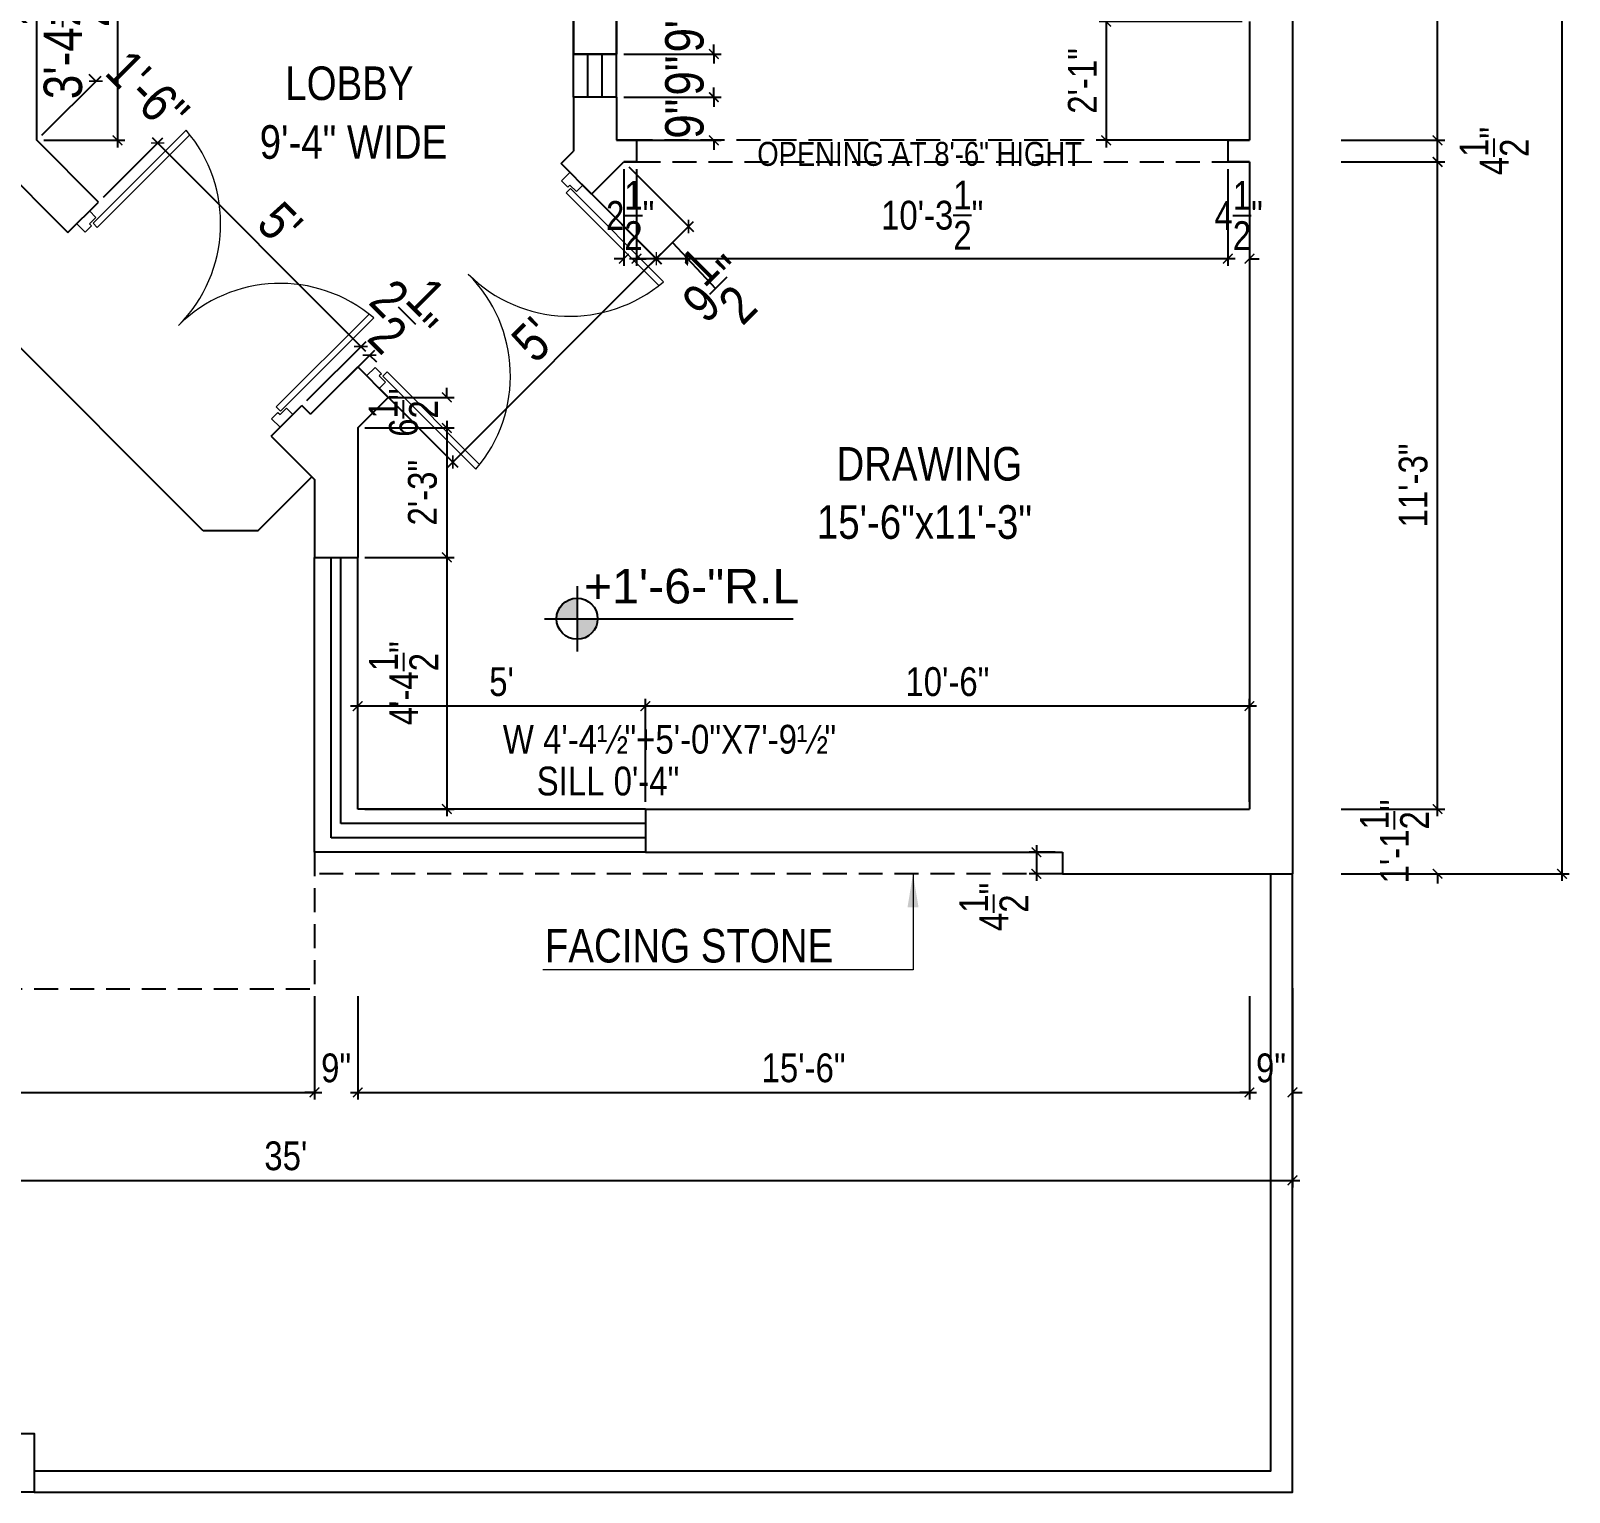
# Model space of a CAD drawing. Header units: inches. Extents: x -28532 to -7629, y -71430 to -21561.
# Drawn here: x -8544.2 to -8223.3, y -45558.7 to -45253.9 of the extents above; entities that cross this region are included whole.
import ezdxf

# ---------------------------------------------------------------- set-up
doc = ezdxf.new("R2010")
doc.units = ezdxf.units.IN
doc.header["$LTSCALE"] = 10
doc.header["$MEASUREMENT"] = 0
doc.header["$PDMODE"] = 34
doc.linetypes.add('DASHED', pattern=[0.75, 0.5, -0.25])
doc.layers.get('0').update_dxf_attribs({"linetype": 'CONTINUOUS'})
doc.layers.get('DEFPOINTS').update_dxf_attribs({"linetype": 'CONTINUOUS'})
for name, color, linetype, lineweight in [('03中线', 3, 'CONTINUOUS', 15), ('DOOR', 3, 'CONTINUOUS', 13), ('TEXT1', 2, 'CONTINUOUS', 13), ('wall2', 7, 'CONTINUOUS', 30)]:
    doc.layers.add(name, color=color, linetype=linetype, lineweight=lineweight)
for name, color, linetype in [('DIM', 1, 'CONTINUOUS'), ('GF-TEXT', 3, 'DASHED'), ('TEXT', 6, 'CONTINUOUS'), ('TEXT 1', 7, 'CONTINUOUS'), ('WALL', 255, 'CONTINUOUS'), ('WIN', 1, 'CONTINUOUS')]:
    doc.layers.add(name, color=color, linetype=linetype)
doc.styles.add('3', font='swissci.ttf', dxfattribs={"height": 6.5})
doc.styles.add('ar', font='arial.ttf')
doc.styles.add('dim1', font='swissci.ttf')
doc.dimstyles.new('dim2', dxfattribs={"dimscale": 0, "dimtxt": 8, "dimasz": 2, "dimexe": 1.5, "dimexo": 1.5, "dimgap": 2, "dimtad": 1, "dimdec": 1, "dimzin": 0, "dimdsep": 46, "dimlunit": 4, "dimtxsty": 'dim1', "dimblk": 'ARCHTICK', "dimcen": 0.09, "dimdle": 1.5, "dimclrd": 5, "dimclre": 5, "dimclrt": 1, "dimadec": 0, "dimazin": 0, "dimtfac": 1, "dimtdec": 1, "dimtix": 1, "dimtofl": 0, "dimtmove": 2, "dimatfit": 3, "dimfxl": 1, "dimtolj": 1, "dimtzin": 0, "dimlwd": -1, "dimlwe": -1, "dimarcsym": 0})

# ---------------------------------------------------------------- blocks, each defined once
blk = doc.blocks.new('DD4')
for p, q in [((-46.14, 0.46), (-46.14, 22.43)), ((-45.14, 0.46), (-45.14, 22.33)), ((-2.86, 0.46), (-2.86, 22.33)), ((-1.86, 0.46), (-1.86, 22.43)), ((-48, -1.5), (-48, 1.5)), ((-46.5, 1.5), (-48, 1.5)), ((-46.5, 0), (-46.5, 1.5)), ((-46, 0), (-46.5, 0)), ((-45.14, 0.46), (-46.14, 0.46)), ((-46, -1.5), (-46, 0)), ((-2.86, 0.46), (-1.86, 0.46)), ((-2, -1.5), (-2, 0)), ((-2, 0), (-1.5, 0)), ((-1.5, 1.5), (0, 1.5)), ((-1.5, 0), (-1.5, 1.5)), ((0, -1.5), (0, 1.5)), ((-46, -1.5), (-48, -1.5)), ((-2, -1.5), (0, -1.5))]:
    blk.add_line(p, q)
for centre, start, end in [((-48, -1.5), 0, 85.5553), ((0, -1.5), 94.4447, 180)]:
    blk.add_arc(centre, 24, start, end)
blk = doc.blocks.new('_ArchTick')
at = {"layer": 'DIM', "color": 0, "const_width": 0.15}
blk.add_lwpolyline([(-0.5, -0.5), (0.5, 0.5)], dxfattribs=at)
blk = doc.blocks.new('*D134')
at = {"layer": 'DEFPOINTS', "color": 0, "transparency": 16777216}
for p in [(-8272.38, -45416.25), (-8250.79, -45416.25), (-8272.38, -45429.75)]:
    blk.add_point(p, dxfattribs=at)
at = {"layer": 'DIM', "color": 5, "transparency": 16777216}
for p, q in [((-8270.88, -45416.25), (-8249.29, -45416.25)), ((-8250.79, -45416.25), (-8250.79, -45414.25)), ((-8270.88, -45429.75), (-8249.29, -45429.75)), ((-8250.79, -45429.75), (-8250.79, -45431.75))]:
    blk.add_line(p, q, dxfattribs=at)
at = {"layer": 'DIM', "color": 5, "transparency": 16777216, "xscale": 2, "yscale": 2, "zscale": 2}
for p, rotation in [((-8250.79, -45416.25), 270), ((-8250.79, -45429.75), 90)]:
    blk.add_blockref('_ArchTick', p, dxfattribs=dict(at, rotation=rotation))
at = {"layer": 'DIM', "color": 1, "transparency": 16777216, "insert": (-8259.79, -45423), "char_height": 6, "attachment_point": 5, "rotation": 90, "style": 'dim1'}
blk.add_mtext('\\A1;1\'-1{\\H1.000000x;\\S1/2;}"', dxfattribs=at)
blk = doc.blocks.new('*D135')
at = {"layer": 'DEFPOINTS', "color": 0, "transparency": 16777216}
for p in [(-8272.38, -45281.25), (-8250.79, -45281.25), (-8272.38, -45416.25)]:
    blk.add_point(p, dxfattribs=at)
at = {"layer": 'DIM', "color": 5, "transparency": 16777216}
for p, q in [((-8270.88, -45281.25), (-8249.29, -45281.25)), ((-8250.79, -45417.75), (-8250.79, -45279.75)), ((-8270.88, -45416.25), (-8249.29, -45416.25))]:
    blk.add_line(p, q, dxfattribs=at)
at = {"layer": 'DIM', "color": 5, "transparency": 16777216, "xscale": 2, "yscale": 2, "zscale": 2}
for p, rotation in [((-8250.79, -45281.25), 90), ((-8250.79, -45416.25), 270)]:
    blk.add_blockref('_ArchTick', p, dxfattribs=dict(at, rotation=rotation))
at = {"layer": 'DIM', "color": 1, "transparency": 16777216, "insert": (-8255.86, -45348.75), "char_height": 6, "attachment_point": 5, "rotation": 90, "style": 'dim1'}
blk.add_mtext('\\A1;11\'-3"', dxfattribs=at)
blk = doc.blocks.new('*D136')
at = {"layer": 'DEFPOINTS', "color": 0, "transparency": 16777216}
for p in [(-8272.38, -45276.75), (-8250.79, -45276.75), (-8272.38, -45281.25)]:
    blk.add_point(p, dxfattribs=at)
at = {"layer": 'DIM', "color": 5, "transparency": 16777216}
for p, q in [((-8250.79, -45282.75), (-8250.79, -45275.25)), ((-8270.88, -45276.75), (-8249.29, -45276.75)), ((-8270.88, -45281.25), (-8249.29, -45281.25))]:
    blk.add_line(p, q, dxfattribs=at)
at = {"layer": 'DIM', "color": 5, "transparency": 16777216, "xscale": 2, "yscale": 2, "zscale": 2}
for p, rotation in [((-8250.79, -45276.75), 90), ((-8250.79, -45281.25), 270)]:
    blk.add_blockref('_ArchTick', p, dxfattribs=dict(at, rotation=rotation))
at = {"layer": 'DIM', "color": 1, "transparency": 16777216, "insert": (-8238.98, -45279), "char_height": 6, "attachment_point": 5, "rotation": 90, "style": 'dim1'}
blk.add_mtext('\\A1;4{\\H1.000000x;\\S1/2;}"', dxfattribs=at)
blk = doc.blocks.new('*D137')
at = {"layer": 'DEFPOINTS', "color": 0, "transparency": 16777216}
for p in [(-8272.38, -45143.25), (-8250.79, -45143.25), (-8272.38, -45276.75)]:
    blk.add_point(p, dxfattribs=at)
at = {"layer": 'DIM', "color": 5, "transparency": 16777216}
for p, q in [((-8270.88, -45143.25), (-8249.29, -45143.25)), ((-8250.79, -45278.25), (-8250.79, -45141.75)), ((-8270.88, -45276.75), (-8249.29, -45276.75))]:
    blk.add_line(p, q, dxfattribs=at)
at = {"layer": 'DIM', "color": 5, "transparency": 16777216, "xscale": 2, "yscale": 2, "zscale": 2}
for p, rotation in [((-8250.79, -45143.25), 90), ((-8250.79, -45276.75), 270)]:
    blk.add_blockref('_ArchTick', p, dxfattribs=dict(at, rotation=rotation))
at = {"layer": 'DIM', "color": 1, "transparency": 16777216, "insert": (-8259.79, -45210), "char_height": 6, "attachment_point": 5, "rotation": 90, "style": 'dim1'}
blk.add_mtext('\\A1;11\'-1{\\H1.000000x;\\S1/2;}"', dxfattribs=at)
blk = doc.blocks.new('*D144')
at = {"layer": 'DEFPOINTS', "color": 0, "transparency": 16777216}
for p in [(-8272.38, -44843.25), (-8224.82, -44843.25), (-8272.38, -45429.75)]:
    blk.add_point(p, dxfattribs=at)
at = {"layer": 'DIM', "color": 5, "transparency": 16777216}
for p, q in [((-8224.82, -45431.25), (-8224.82, -44841.75)), ((-8270.88, -44843.25), (-8223.32, -44843.25)), ((-8270.88, -45429.75), (-8223.32, -45429.75))]:
    blk.add_line(p, q, dxfattribs=at)
at = {"layer": 'DIM', "color": 5, "transparency": 16777216, "xscale": 2, "yscale": 2, "zscale": 2}
for p, rotation in [((-8224.82, -44843.25), 90), ((-8224.82, -45429.75), 270)]:
    blk.add_blockref('_ArchTick', p, dxfattribs=dict(at, rotation=rotation))
at = {"layer": 'DIM', "color": 1, "transparency": 16777216, "insert": (-8233.9, -45136.5), "char_height": 6, "attachment_point": 5, "rotation": 90, "style": 'dim1'}
blk.add_mtext('\\A1;48\'-10{\\H1.000000x;\\S1/2;}"', dxfattribs=at)
blk = doc.blocks.new('*D146')
at = {"layer": 'DEFPOINTS', "color": 0, "transparency": 16777216}
for p in [(-8692.03, -45453.75), (-8485.03, -45453.75), (-8485.03, -45475.34)]:
    blk.add_point(p, dxfattribs=at)
at = {"layer": 'DIM', "color": 5, "transparency": 16777216}
for p, q in [((-8692.03, -45455.25), (-8692.03, -45476.84)), ((-8485.03, -45455.25), (-8485.03, -45476.84)), ((-8693.53, -45475.34), (-8483.53, -45475.34))]:
    blk.add_line(p, q, dxfattribs=at)
at = {"layer": 'DIM', "color": 5, "transparency": 16777216, "xscale": 2, "yscale": 2, "zscale": 2, "rotation": 180}
blk.add_blockref('_ArchTick', (-8692.03, -45475.34), dxfattribs=at)
at = {"layer": 'DIM', "color": 5, "transparency": 16777216, "xscale": 2, "yscale": 2, "zscale": 2}
blk.add_blockref('_ArchTick', (-8485.03, -45475.34), dxfattribs=at)
at = {"layer": 'DIM', "color": 1, "transparency": 16777216, "insert": (-8588.53, -45470.27), "char_height": 6, "attachment_point": 5, "style": 'dim1'}
blk.add_mtext('\\A1;17\'-3"', dxfattribs=at)
blk = doc.blocks.new('*D147')
at = {"layer": 'DEFPOINTS', "color": 0, "transparency": 16777216}
for p in [(-8485.03, -45453.75), (-8476.03, -45453.75), (-8476.03, -45475.34)]:
    blk.add_point(p, dxfattribs=at)
at = {"layer": 'DIM', "color": 5, "transparency": 16777216}
for p, q in [((-8485.03, -45455.25), (-8485.03, -45476.84)), ((-8476.03, -45455.25), (-8476.03, -45476.84)), ((-8485.03, -45475.34), (-8487.03, -45475.34)), ((-8476.03, -45475.34), (-8474.03, -45475.34))]:
    blk.add_line(p, q, dxfattribs=at)
at = {"layer": 'DIM', "color": 5, "transparency": 16777216, "xscale": 2, "yscale": 2, "zscale": 2}
blk.add_blockref('_ArchTick', (-8485.03, -45475.34), dxfattribs=at)
at = {"layer": 'DIM', "color": 5, "transparency": 16777216, "xscale": 2, "yscale": 2, "zscale": 2, "rotation": 180}
blk.add_blockref('_ArchTick', (-8476.03, -45475.34), dxfattribs=at)
at = {"layer": 'DIM', "color": 1, "transparency": 16777216, "insert": (-8480.53, -45470.27), "char_height": 6, "attachment_point": 5, "style": 'dim1'}
blk.add_mtext('\\A1;9"', dxfattribs=at)
blk = doc.blocks.new('*D148')
at = {"layer": 'DEFPOINTS', "color": 0, "transparency": 16777216}
for p in [(-8476.03, -45453.75), (-8290.03, -45453.75), (-8290.03, -45475.34)]:
    blk.add_point(p, dxfattribs=at)
at = {"layer": 'DIM', "color": 5, "transparency": 16777216}
for p, q in [((-8476.03, -45455.25), (-8476.03, -45476.84)), ((-8290.03, -45455.25), (-8290.03, -45476.84)), ((-8477.53, -45475.34), (-8288.53, -45475.34))]:
    blk.add_line(p, q, dxfattribs=at)
at = {"layer": 'DIM', "color": 5, "transparency": 16777216, "xscale": 2, "yscale": 2, "zscale": 2, "rotation": 180}
blk.add_blockref('_ArchTick', (-8476.03, -45475.34), dxfattribs=at)
at = {"layer": 'DIM', "color": 5, "transparency": 16777216, "xscale": 2, "yscale": 2, "zscale": 2}
blk.add_blockref('_ArchTick', (-8290.03, -45475.34), dxfattribs=at)
at = {"layer": 'DIM', "color": 1, "transparency": 16777216, "insert": (-8383.03, -45470.26), "char_height": 6, "attachment_point": 5, "style": 'dim1'}
blk.add_mtext('\\A1;15\'-6"', dxfattribs=at)
blk = doc.blocks.new('*D149')
at = {"layer": 'DEFPOINTS', "color": 0, "transparency": 16777216}
for p in [(-8290.03, -45453.75), (-8281.03, -45453.75), (-8281.03, -45475.34)]:
    blk.add_point(p, dxfattribs=at)
at = {"layer": 'DIM', "color": 5, "transparency": 16777216}
for p, q in [((-8290.03, -45455.25), (-8290.03, -45476.84)), ((-8281.03, -45455.25), (-8281.03, -45476.84)), ((-8290.03, -45475.34), (-8292.03, -45475.34)), ((-8281.03, -45475.34), (-8279.03, -45475.34))]:
    blk.add_line(p, q, dxfattribs=at)
at = {"layer": 'DIM', "color": 5, "transparency": 16777216, "xscale": 2, "yscale": 2, "zscale": 2}
blk.add_blockref('_ArchTick', (-8290.03, -45475.34), dxfattribs=at)
at = {"layer": 'DIM', "color": 5, "transparency": 16777216, "xscale": 2, "yscale": 2, "zscale": 2, "rotation": 180}
blk.add_blockref('_ArchTick', (-8281.03, -45475.34), dxfattribs=at)
at = {"layer": 'DIM', "color": 1, "transparency": 16777216, "insert": (-8285.53, -45470.27), "char_height": 6, "attachment_point": 5, "style": 'dim1'}
blk.add_mtext('\\A1;9"', dxfattribs=at)
blk = doc.blocks.new('*D150')
at = {"layer": 'DEFPOINTS', "color": 0, "transparency": 16777216}
for p in [(-8701.03, -45452.09), (-8281.03, -45452.09), (-8281.03, -45493.69)]:
    blk.add_point(p, dxfattribs=at)
at = {"layer": 'DIM', "color": 5, "transparency": 16777216}
for p, q in [((-8701.03, -45453.59), (-8701.03, -45495.19)), ((-8281.03, -45453.59), (-8281.03, -45495.19)), ((-8702.53, -45493.69), (-8279.53, -45493.69))]:
    blk.add_line(p, q, dxfattribs=at)
at = {"layer": 'DIM', "color": 5, "transparency": 16777216, "xscale": 2, "yscale": 2, "zscale": 2, "rotation": 180}
blk.add_blockref('_ArchTick', (-8701.03, -45493.69), dxfattribs=at)
at = {"layer": 'DIM', "color": 5, "transparency": 16777216, "xscale": 2, "yscale": 2, "zscale": 2}
blk.add_blockref('_ArchTick', (-8281.03, -45493.69), dxfattribs=at)
at = {"layer": 'DIM', "color": 1, "transparency": 16777216, "insert": (-8491.03, -45488.61), "char_height": 6, "attachment_point": 5, "style": 'dim1'}
blk.add_mtext("\\A1;35'", dxfattribs=at)
blk = doc.blocks.new('*D199')
at = {"layer": 'DEFPOINTS', "color": 0, "transparency": 16777216}
for p in [(-8329.03, -45425.25), (-8334.47, -45429.75), (-8329.03, -45429.75)]:
    blk.add_point(p, dxfattribs=at)
at = {"layer": 'DIM', "color": 5, "transparency": 16777216}
for p, q in [((-8330.53, -45425.25), (-8335.97, -45425.25)), ((-8334.47, -45423.75), (-8334.47, -45431.25)), ((-8330.53, -45429.75), (-8335.97, -45429.75))]:
    blk.add_line(p, q, dxfattribs=at)
at = {"layer": 'DIM', "color": 5, "transparency": 16777216, "xscale": 2, "yscale": 2, "zscale": 2}
for p, rotation in [((-8334.47, -45425.25), 90), ((-8334.47, -45429.75), 270)]:
    blk.add_blockref('_ArchTick', p, dxfattribs=dict(at, rotation=rotation))
at = {"layer": 'DIM', "color": 1, "transparency": 16777216, "insert": (-8343.35, -45436.66), "char_height": 6, "attachment_point": 5, "rotation": 90, "style": 'dim1'}
blk.add_mtext('\\A1;4{\\H1.000000x;\\S1/2;}"', dxfattribs=at)
blk = doc.blocks.new('*D474')
at = {"layer": 'DEFPOINTS', "color": 0, "transparency": 16777216}
for p in [(-8422.03, -45249.75), (-8422.03, -45258.75), (-8401.75, -45258.75)]:
    blk.add_point(p, dxfattribs=at)
at = {"layer": 'DIM', "color": 5, "transparency": 16777216}
for p, q in [((-8420.53, -45249.75), (-8400.25, -45249.75)), ((-8401.75, -45249.75), (-8401.75, -45247.75)), ((-8420.53, -45258.75), (-8400.25, -45258.75)), ((-8401.75, -45258.75), (-8401.75, -45260.75))]:
    blk.add_line(p, q, dxfattribs=at)
at = {"layer": 'DIM', "color": 5, "transparency": 16777216, "xscale": 2, "yscale": 2, "zscale": 2}
for p, rotation in [((-8401.75, -45249.75), 270), ((-8401.75, -45258.75), 90)]:
    blk.add_blockref('_ArchTick', p, dxfattribs=dict(at, rotation=rotation))
at = {"layer": 'DIM', "color": 1, "transparency": 16777216, "insert": (-8407.84, -45254.25), "char_height": 8, "attachment_point": 5, "rotation": 90, "style": 'dim1'}
blk.add_mtext('\\A1;9"', dxfattribs=at)
blk = doc.blocks.new('*D475')
at = {"layer": 'DEFPOINTS', "color": 0, "transparency": 16777216}
for p in [(-8422.03, -45258.75), (-8422.03, -45267.75), (-8401.75, -45267.75)]:
    blk.add_point(p, dxfattribs=at)
at = {"layer": 'DIM', "color": 5, "transparency": 16777216}
for p, q in [((-8420.53, -45258.75), (-8400.25, -45258.75)), ((-8401.75, -45258.75), (-8401.75, -45256.75)), ((-8420.53, -45267.75), (-8400.25, -45267.75)), ((-8401.75, -45267.75), (-8401.75, -45269.75))]:
    blk.add_line(p, q, dxfattribs=at)
at = {"layer": 'DIM', "color": 5, "transparency": 16777216, "xscale": 2, "yscale": 2, "zscale": 2}
for p, rotation in [((-8401.75, -45258.75), 270), ((-8401.75, -45267.75), 90)]:
    blk.add_blockref('_ArchTick', p, dxfattribs=dict(at, rotation=rotation))
at = {"layer": 'DIM', "color": 1, "transparency": 16777216, "insert": (-8407.84, -45263.25), "char_height": 8, "attachment_point": 5, "rotation": 90, "style": 'dim1'}
blk.add_mtext('\\A1;9"', dxfattribs=at)
blk = doc.blocks.new('*D476')
at = {"layer": 'DEFPOINTS', "color": 0, "transparency": 16777216}
for p in [(-8422.03, -45267.75), (-8422.03, -45276.75), (-8401.75, -45276.75)]:
    blk.add_point(p, dxfattribs=at)
at = {"layer": 'DIM', "color": 5, "transparency": 16777216}
for p, q in [((-8401.75, -45267.75), (-8401.75, -45265.75)), ((-8420.53, -45267.75), (-8400.25, -45267.75)), ((-8420.53, -45276.75), (-8400.25, -45276.75)), ((-8401.75, -45276.75), (-8401.75, -45278.75))]:
    blk.add_line(p, q, dxfattribs=at)
at = {"layer": 'DIM', "color": 5, "transparency": 16777216, "xscale": 2, "yscale": 2, "zscale": 2}
for p, rotation in [((-8401.75, -45267.75), 270), ((-8401.75, -45276.75), 90)]:
    blk.add_blockref('_ArchTick', p, dxfattribs=dict(at, rotation=rotation))
at = {"layer": 'DIM', "color": 1, "transparency": 16777216, "insert": (-8407.84, -45272.25), "char_height": 8, "attachment_point": 5, "rotation": 90, "style": 'dim1'}
blk.add_mtext('\\A1;9"', dxfattribs=at)
blk = doc.blocks.new('*D487')
at = {"layer": 'DEFPOINTS', "color": 0, "transparency": 16777216}
for p in [(-8290.03, -45252), (-8319.89, -45276.75), (-8290.03, -45276.75)]:
    blk.add_point(p, dxfattribs=at)
at = {"layer": 'DIM', "color": 5, "transparency": 16777216}
for p, q in [((-8291.53, -45252), (-8321.39, -45252)), ((-8319.89, -45250.5), (-8319.89, -45278.25)), ((-8291.53, -45276.75), (-8321.39, -45276.75))]:
    blk.add_line(p, q, dxfattribs=at)
at = {"layer": 'DIM', "color": 5, "transparency": 16777216, "xscale": 2, "yscale": 2, "zscale": 2}
for p, rotation in [((-8319.89, -45252), 90), ((-8319.89, -45276.75), 270)]:
    blk.add_blockref('_ArchTick', p, dxfattribs=dict(at, rotation=rotation))
at = {"layer": 'DIM', "color": 1, "transparency": 16777216, "insert": (-8324.89, -45264.37), "char_height": 6, "attachment_point": 5, "rotation": 90, "style": 'dim1'}
blk.add_mtext('\\A1;2\'-1"', dxfattribs=at)
blk = doc.blocks.new('*D490')
at = {"layer": 'DEFPOINTS', "color": 0, "transparency": 16777216}
for p in [(-8294.53, -45281.25), (-8290.03, -45281.25), (-8294.53, -45301.44)]:
    blk.add_point(p, dxfattribs=at)
at = {"layer": 'DIM', "color": 5, "transparency": 16777216}
for p, q in [((-8294.53, -45282.75), (-8294.53, -45302.94)), ((-8290.03, -45282.75), (-8290.03, -45302.94)), ((-8294.53, -45301.44), (-8296.53, -45301.44)), ((-8290.03, -45301.44), (-8288.03, -45301.44))]:
    blk.add_line(p, q, dxfattribs=at)
at = {"layer": 'DIM', "color": 5, "transparency": 16777216, "xscale": 2, "yscale": 2, "zscale": 2}
blk.add_blockref('_ArchTick', (-8294.53, -45301.44), dxfattribs=at)
at = {"layer": 'DIM', "color": 5, "transparency": 16777216, "xscale": 2, "yscale": 2, "zscale": 2, "rotation": 180}
blk.add_blockref('_ArchTick', (-8290.03, -45301.44), dxfattribs=at)
at = {"layer": 'DIM', "color": 1, "transparency": 16777216, "insert": (-8292.28, -45292.43), "char_height": 6, "attachment_point": 5, "style": 'dim1'}
blk.add_mtext('\\A1;4{\\H1.000000x;\\S1/2;}"', dxfattribs=at)
blk = doc.blocks.new('*D491')
at = {"layer": 'DEFPOINTS', "color": 0, "transparency": 16777216}
for p in [(-8417.87, -45281.25), (-8294.53, -45281.25), (-8417.87, -45301.44)]:
    blk.add_point(p, dxfattribs=at)
at = {"layer": 'DIM', "color": 5, "transparency": 16777216}
for p, q in [((-8417.87, -45282.75), (-8417.87, -45302.94)), ((-8294.53, -45282.75), (-8294.53, -45302.94)), ((-8293.03, -45301.44), (-8419.37, -45301.44))]:
    blk.add_line(p, q, dxfattribs=at)
at = {"layer": 'DIM', "color": 5, "transparency": 16777216, "xscale": 2, "yscale": 2, "zscale": 2, "rotation": 180}
blk.add_blockref('_ArchTick', (-8417.87, -45301.44), dxfattribs=at)
at = {"layer": 'DIM', "color": 5, "transparency": 16777216, "xscale": 2, "yscale": 2, "zscale": 2}
blk.add_blockref('_ArchTick', (-8294.53, -45301.44), dxfattribs=at)
at = {"layer": 'DIM', "color": 1, "transparency": 16777216, "insert": (-8356.2, -45292.37), "char_height": 6, "attachment_point": 5, "style": 'dim1'}
blk.add_mtext('\\A1;10\'-3{\\H1.000000x;\\S1/2;}"', dxfattribs=at)
blk = doc.blocks.new('*D492')
at = {"layer": 'DEFPOINTS', "color": 0, "transparency": 16777216}
for p in [(-8420.53, -45281.25), (-8417.87, -45281.25), (-8417.87, -45301.44)]:
    blk.add_point(p, dxfattribs=at)
at = {"layer": 'DIM', "color": 5, "transparency": 16777216}
for p, q in [((-8420.53, -45282.75), (-8420.53, -45302.94)), ((-8417.87, -45282.75), (-8417.87, -45302.94)), ((-8420.53, -45301.44), (-8422.53, -45301.44)), ((-8417.87, -45301.44), (-8415.87, -45301.44))]:
    blk.add_line(p, q, dxfattribs=at)
at = {"layer": 'DIM', "color": 5, "transparency": 16777216, "xscale": 2, "yscale": 2, "zscale": 2}
blk.add_blockref('_ArchTick', (-8420.53, -45301.44), dxfattribs=at)
at = {"layer": 'DIM', "color": 5, "transparency": 16777216, "xscale": 2, "yscale": 2, "zscale": 2, "rotation": 180}
blk.add_blockref('_ArchTick', (-8417.87, -45301.44), dxfattribs=at)
at = {"layer": 'DIM', "color": 1, "transparency": 16777216, "insert": (-8419.2, -45292.43), "char_height": 6, "attachment_point": 5, "style": 'dim1'}
blk.add_mtext('\\A1;2{\\H1.000000x;\\S1/2;}"', dxfattribs=at)
blk = doc.blocks.new('*D493')
at = {"layer": 'DEFPOINTS', "color": 0, "transparency": 16777216}
for p in [(-8416.03, -45394.78), (-8416.03, -45416.25), (-8290.03, -45416.25)]:
    blk.add_point(p, dxfattribs=at)
at = {"layer": 'DIM', "color": 5, "transparency": 16777216}
for p, q in [((-8416.03, -45414.75), (-8416.03, -45393.28)), ((-8290.03, -45414.75), (-8290.03, -45393.28)), ((-8288.53, -45394.78), (-8417.53, -45394.78))]:
    blk.add_line(p, q, dxfattribs=at)
at = {"layer": 'DIM', "color": 5, "transparency": 16777216, "xscale": 2, "yscale": 2, "zscale": 2, "rotation": 180}
blk.add_blockref('_ArchTick', (-8416.03, -45394.78), dxfattribs=at)
at = {"layer": 'DIM', "color": 5, "transparency": 16777216, "xscale": 2, "yscale": 2, "zscale": 2}
blk.add_blockref('_ArchTick', (-8290.03, -45394.78), dxfattribs=at)
at = {"layer": 'DIM', "color": 1, "transparency": 16777216, "insert": (-8353.03, -45389.7), "char_height": 6, "attachment_point": 5, "style": 'dim1'}
blk.add_mtext('\\A1;10\'-6"', dxfattribs=at)
blk = doc.blocks.new('*D494')
at = {"layer": 'DEFPOINTS', "color": 0, "transparency": 16777216}
for p in [(-8476.03, -45394.78), (-8476.03, -45416.25), (-8416.03, -45416.25)]:
    blk.add_point(p, dxfattribs=at)
at = {"layer": 'DIM', "color": 5, "transparency": 16777216}
for p, q in [((-8476.03, -45414.75), (-8476.03, -45393.28)), ((-8416.03, -45414.75), (-8416.03, -45393.28)), ((-8414.53, -45394.78), (-8477.53, -45394.78))]:
    blk.add_line(p, q, dxfattribs=at)
at = {"layer": 'DIM', "color": 5, "transparency": 16777216, "xscale": 2, "yscale": 2, "zscale": 2, "rotation": 180}
blk.add_blockref('_ArchTick', (-8476.03, -45394.78), dxfattribs=at)
at = {"layer": 'DIM', "color": 5, "transparency": 16777216, "xscale": 2, "yscale": 2, "zscale": 2}
blk.add_blockref('_ArchTick', (-8416.03, -45394.78), dxfattribs=at)
at = {"layer": 'DIM', "color": 1, "transparency": 16777216, "insert": (-8446.03, -45389.7), "char_height": 6, "attachment_point": 5, "style": 'dim1'}
blk.add_mtext("\\A1;5'", dxfattribs=at)
blk = doc.blocks.new('*D495')
at = {"layer": 'DEFPOINTS', "color": 0, "transparency": 16777216}
for p in [(-8476.03, -45363.75), (-8476.03, -45416.25), (-8457.44, -45416.25)]:
    blk.add_point(p, dxfattribs=at)
at = {"layer": 'DIM', "color": 5, "transparency": 16777216}
for p, q in [((-8474.53, -45363.75), (-8455.94, -45363.75)), ((-8457.44, -45362.25), (-8457.44, -45417.75)), ((-8474.53, -45416.25), (-8455.94, -45416.25))]:
    blk.add_line(p, q, dxfattribs=at)
at = {"layer": 'DIM', "color": 5, "transparency": 16777216, "xscale": 2, "yscale": 2, "zscale": 2}
for p, rotation in [((-8457.44, -45363.75), 90), ((-8457.44, -45416.25), 270)]:
    blk.add_blockref('_ArchTick', p, dxfattribs=dict(at, rotation=rotation))
at = {"layer": 'DIM', "color": 1, "transparency": 16777216, "insert": (-8466.44, -45390), "char_height": 6, "attachment_point": 5, "rotation": 90, "style": 'dim1'}
blk.add_mtext('\\A1;4\'-4{\\H1.000000x;\\S1/2;}"', dxfattribs=at)
blk = doc.blocks.new('*D496')
at = {"layer": 'DEFPOINTS', "color": 0, "transparency": 16777216}
for p in [(-8476.03, -45336.75), (-8476.03, -45363.75), (-8457.44, -45363.75)]:
    blk.add_point(p, dxfattribs=at)
at = {"layer": 'DIM', "color": 5, "transparency": 16777216}
for p, q in [((-8457.44, -45335.25), (-8457.44, -45365.25)), ((-8474.53, -45336.75), (-8455.94, -45336.75)), ((-8474.53, -45363.75), (-8455.94, -45363.75))]:
    blk.add_line(p, q, dxfattribs=at)
at = {"layer": 'DIM', "color": 5, "transparency": 16777216, "xscale": 2, "yscale": 2, "zscale": 2}
for p, rotation in [((-8457.44, -45336.75), 90), ((-8457.44, -45363.75), 270)]:
    blk.add_blockref('_ArchTick', p, dxfattribs=dict(at, rotation=rotation))
at = {"layer": 'DIM', "color": 1, "transparency": 16777216, "insert": (-8462.5, -45350.25), "char_height": 6, "attachment_point": 5, "rotation": 90, "style": 'dim1'}
blk.add_mtext('\\A1;2\'-3"', dxfattribs=at)
blk = doc.blocks.new('*D497')
at = {"layer": 'DEFPOINTS', "color": 0, "transparency": 16777216}
for p in [(-8469.66, -45330.38), (-8457.44, -45330.38), (-8476.03, -45336.75)]:
    blk.add_point(p, dxfattribs=at)
at = {"layer": 'DIM', "color": 5, "transparency": 16777216}
for p, q in [((-8457.44, -45330.38), (-8457.44, -45328.38)), ((-8468.16, -45330.38), (-8455.94, -45330.38)), ((-8474.53, -45336.75), (-8455.94, -45336.75)), ((-8457.44, -45336.75), (-8457.44, -45338.75))]:
    blk.add_line(p, q, dxfattribs=at)
at = {"layer": 'DIM', "color": 5, "transparency": 16777216, "xscale": 2, "yscale": 2, "zscale": 2}
for p, rotation in [((-8457.44, -45330.38), 270), ((-8457.44, -45336.75), 90)]:
    blk.add_blockref('_ArchTick', p, dxfattribs=dict(at, rotation=rotation))
at = {"layer": 'DIM', "color": 1, "transparency": 16777216, "insert": (-8466.51, -45333.56), "char_height": 6, "attachment_point": 5, "rotation": 90, "style": 'dim1'}
blk.add_mtext('\\A1;6{\\H1.000000x;\\S1/2;}"', dxfattribs=at)
blk = doc.blocks.new('*D498')
at = {"layer": 'DEFPOINTS', "color": 0, "transparency": 16777216}
for p in [(-8430.42, -45284.77), (-8413.76, -45301.43), (-8472.85, -45327.2)]:
    blk.add_point(p, dxfattribs=at)
at = {"layer": 'DIM', "color": 5, "transparency": 16777216}
for p, q in [((-8429.36, -45285.83), (-8412.7, -45302.5)), ((-8457.24, -45344.92), (-8412.7, -45300.37)), ((-8471.78, -45328.26), (-8455.12, -45344.92))]:
    blk.add_line(p, q, dxfattribs=at)
at = {"layer": 'DIM', "color": 5, "transparency": 16777216, "xscale": 2, "yscale": 2, "zscale": 2}
for p, rotation in [((-8413.76, -45301.43), 45.0000000001523), ((-8456.18, -45343.86), 225.0000000001523)]:
    blk.add_blockref('_ArchTick', p, dxfattribs=dict(at, rotation=rotation))
at = {"layer": 'DIM', "color": 1, "transparency": 16777216, "insert": (-8439.29, -45318.33), "char_height": 8, "attachment_point": 5, "rotation": 45, "style": 'dim1'}
blk.add_mtext("\\A1;5'", dxfattribs=at)
blk = doc.blocks.new('*D499')
at = {"layer": 'DEFPOINTS', "color": 0, "transparency": 16777216}
for p in [(-8420.53, -45281.25), (-8427.24, -45287.96), (-8407.04, -45294.73)]:
    blk.add_point(p, dxfattribs=at)
at = {"layer": 'DIM', "color": 5, "transparency": 16777216}
for p, q in [((-8419.47, -45282.31), (-8405.98, -45295.79)), ((-8426.18, -45289.02), (-8412.69, -45302.5)), ((-8414.81, -45302.5), (-8405.98, -45293.67))]:
    blk.add_line(p, q, dxfattribs=at)
at = {"layer": 'DIM', "color": 5, "transparency": 16777216, "xscale": 2, "yscale": 2, "zscale": 2}
for p, rotation in [((-8407.04, -45294.73), 44.9999999999068), ((-8413.75, -45301.44), 224.9999999999068)]:
    blk.add_blockref('_ArchTick', p, dxfattribs=dict(at, rotation=rotation))
at = {"layer": 'DIM', "color": 1, "transparency": 16777216, "insert": (-8401.41, -45307.69), "char_height": 8, "attachment_point": 5, "rotation": 45, "style": 'dim1'}
blk.add_mtext('\\A1;9{\\H1.000000x;\\S1/2;}"', dxfattribs=at)
blk = doc.blocks.new('*D500')
at = {"layer": 'DEFPOINTS', "color": 0, "transparency": 16777216}
for p in [(-8473.55, -45321.56), (-8487.71, -45332.09), (-8485.9, -45333.89)]:
    blk.add_point(p, dxfattribs=at)
at = {"layer": 'DIM', "color": 5, "transparency": 16777216}
for p, q in [((-8486.64, -45331.03), (-8474.29, -45318.7)), ((-8475.36, -45319.76), (-8476.77, -45318.34)), ((-8484.84, -45332.83), (-8472.49, -45320.5)), ((-8473.55, -45321.56), (-8472.14, -45322.97))]:
    blk.add_line(p, q, dxfattribs=at)
at = {"layer": 'DIM', "color": 5, "transparency": 16777216, "xscale": 2, "yscale": 2, "zscale": 2}
for p, rotation in [((-8475.36, -45319.76), 314.9643925589609), ((-8473.55, -45321.56), 134.9643925589609)]:
    blk.add_blockref('_ArchTick', p, dxfattribs=dict(at, rotation=rotation))
at = {"layer": 'DIM', "color": 1, "transparency": 16777216, "insert": (-8466.43, -45312.65), "char_height": 8, "attachment_point": 5, "rotation": 314.9644, "style": 'dim1'}
blk.add_mtext('\\A1;2{\\H1.000000x;\\S1/2;}"', dxfattribs=at)
blk = doc.blocks.new('*D501')
at = {"layer": 'DEFPOINTS', "color": 0, "transparency": 16777216}
for p in [(-8517.76, -45277.3), (-8530.11, -45289.64), (-8487.71, -45332.09)]:
    blk.add_point(p, dxfattribs=at)
at = {"layer": 'DIM', "color": 5, "transparency": 16777216}
for p, q in [((-8529.04, -45288.58), (-8516.69, -45276.24)), ((-8474.3, -45320.82), (-8518.82, -45276.24)), ((-8486.64, -45331.03), (-8474.29, -45318.7))]:
    blk.add_line(p, q, dxfattribs=at)
at = {"layer": 'DIM', "color": 5, "transparency": 16777216, "xscale": 2, "yscale": 2, "zscale": 2}
for p, rotation in [((-8517.76, -45277.3), 134.964392558712), ((-8475.36, -45319.76), 314.964392558712)]:
    blk.add_blockref('_ArchTick', p, dxfattribs=dict(at, rotation=rotation))
at = {"layer": 'DIM', "color": 1, "transparency": 16777216, "insert": (-8492.24, -45294.21), "char_height": 8, "attachment_point": 5, "rotation": 314.9644, "style": 'dim1'}
blk.add_mtext("\\A1;5'", dxfattribs=at)
blk = doc.blocks.new('*D502')
at = {"layer": 'DEFPOINTS', "color": 0, "transparency": 16777216}
for p in [(-8542.98, -45276.75), (-8517.76, -45277.3), (-8530.11, -45289.64)]:
    blk.add_point(p, dxfattribs=at)
at = {"layer": 'DIM', "color": 5, "transparency": 16777216}
for p, q in [((-8541.92, -45275.69), (-8529.57, -45263.35)), ((-8530.63, -45264.41), (-8532.05, -45263)), ((-8529.04, -45288.58), (-8516.69, -45276.24)), ((-8517.76, -45277.3), (-8516.34, -45278.72))]:
    blk.add_line(p, q, dxfattribs=at)
at = {"layer": 'DIM', "color": 5, "transparency": 16777216, "xscale": 2, "yscale": 2, "zscale": 2}
for p, rotation in [((-8530.63, -45264.41), 314.9643925586832), ((-8517.76, -45277.3), 134.9643925586832)]:
    blk.add_blockref('_ArchTick', p, dxfattribs=dict(at, rotation=rotation))
at = {"layer": 'DIM', "color": 1, "transparency": 16777216, "insert": (-8519.88, -45266.55), "char_height": 8, "attachment_point": 5, "rotation": 314.9644, "style": 'dim1'}
blk.add_mtext('\\A1;1\'-6"', dxfattribs=at)
blk = doc.blocks.new('*D503')
at = {"layer": 'DEFPOINTS', "color": 0, "transparency": 16777216}
for p in [(-8542.98, -45236.25), (-8542.98, -45276.75), (-8526.11, -45276.75)]:
    blk.add_point(p, dxfattribs=at)
at = {"layer": 'DIM', "color": 5, "transparency": 16777216}
for p, q in [((-8541.48, -45236.25), (-8524.61, -45236.25)), ((-8526.11, -45234.75), (-8526.11, -45278.25)), ((-8541.48, -45276.75), (-8524.61, -45276.75))]:
    blk.add_line(p, q, dxfattribs=at)
at = {"layer": 'DIM', "color": 5, "transparency": 16777216, "xscale": 2, "yscale": 2, "zscale": 2}
for p, rotation in [((-8526.11, -45236.25), 90), ((-8526.11, -45276.75), 270)]:
    blk.add_blockref('_ArchTick', p, dxfattribs=dict(at, rotation=rotation))
at = {"layer": 'DIM', "color": 1, "transparency": 16777216, "insert": (-8537.53, -45256.5), "char_height": 8, "attachment_point": 5, "rotation": 90, "style": 'dim1'}
blk.add_mtext('\\A1;3\'-4{\\H1.000000x;\\S1/2;}"', dxfattribs=at)

msp = doc.modelspace()

# ---------------------------------------------------------------- hatches: boundary and pattern name
at = {"layer": 'TEXT 1'}
h = msp.add_hatch(color=256, dxfattribs=at)
h.paths.add_polyline_path([(-8430.27, -45380.83), (-8430.27, -45376.55), (-8425.99, -45376.55, -0.414214)])
h.paths.add_polyline_path([(-8430.27, -45376.55), (-8434.56, -45376.55, -0.414214), (-8430.27, -45372.26)])

# ---------------------------------------------------------------- linework, layer by layer
at = {"layer": 'DIM', "linetype": 'ByBlock'}
for p, q in [((-8410.4, -45298.08), (-8401.41, -45307.69)), ((-8485.03, -45425.25), (-8485.03, -45363.75)), ((-8481.53, -45422.25), (-8481.53, -45363.75)), ((-8479.53, -45419.25), (-8479.53, -45363.75)), ((-8476.03, -45416.25), (-8476.03, -45363.75))]:
    msp.add_line(p, q, dxfattribs=at)
at = {"layer": 'GF-TEXT'}
for p, q in [((-8294.53, -45276.75), (-8417.87, -45276.75)), ((-8294.53, -45276.75), (-8417.87, -45276.75)), ((-8417.87, -45281.25), (-8294.53, -45281.25)), ((-8485.03, -45425.25), (-8485.03, -45453.75)), ((-8329.03, -45429.75), (-8485.03, -45429.75)), ((-8701.03, -45453.75), (-8485.03, -45453.75))]:
    msp.add_line(p, q, dxfattribs=at)
at = {"layer": 'TEXT 1'}
for p, q in [((-8430.27, -45369.75), (-8430.27, -45383.35)), ((-8437.07, -45376.55), (-8385.2, -45376.55))]:
    msp.add_line(p, q, dxfattribs=at)
msp.add_circle((-8430.27, -45376.55), 4.29, dxfattribs=at)
at = {"layer": 'WALL'}
for p, q in [((-8281.03, -44843.25), (-8281.03, -45429.75)), ((-8542.98, -45276.75), (-8542.98, -45236.25)), ((-8290.03, -45252), (-8290.03, -45276.75)), ((-8422.03, -45258.75), (-8431.03, -45258.75)), ((-8422.03, -45267.75), (-8431.03, -45267.75)), ((-8431.03, -45267.75), (-8431.03, -45279.02)), ((-8422.03, -45267.75), (-8431.03, -45267.75)), ((-8422.03, -45267.75), (-8422.03, -45276.75)), ((-8530.11, -45289.64), (-8542.98, -45276.75)), ((-8417.87, -45276.75), (-8417.87, -45281.25)), ((-8294.53, -45276.75), (-8294.53, -45281.25)), ((-8551.98, -45280.47), (-8536.47, -45296)), ((-8433.6, -45281.59), (-8431.03, -45279.02)), ((-8427.24, -45287.96), (-8433.6, -45281.59)), ((-8432.71, -45280.65), (-8432.69, -45280.68)), ((-8427.24, -45287.96), (-8420.53, -45281.25)), ((-8290.03, -45281.25), (-8290.03, -45416.25)), ((-8536.47, -45296), (-8530.11, -45289.64)), ((-8485.9, -45333.89), (-8476.03, -45324.02)), ((-8469.66, -45330.38), (-8476.03, -45324.02)), ((-8494.07, -45338.45), (-8487.71, -45332.09)), ((-8485.9, -45333.89), (-8487.71, -45332.09)), ((-8476.03, -45336.75), (-8469.66, -45330.38)), ((-8494.07, -45338.45), (-8485.03, -45347.51)), ((-8476.03, -45336.75), (-8476.03, -45363.75)), ((-8485.03, -45347.51), (-8485.03, -45363.75)), ((-8485.03, -45363.75), (-8476.03, -45363.75)), ((-8416.03, -45416.25), (-8290.03, -45416.25)), ((-8416.03, -45416.25), (-8416.03, -45425.25)), ((-8416.03, -45425.25), (-8329.03, -45425.25)), ((-8329.03, -45425.25), (-8329.03, -45429.75)), ((-8329.03, -45429.75), (-8281.03, -45429.75))]:
    msp.add_line(p, q, dxfattribs=at)
msp.add_lwpolyline([(-8543.49, -45558.75), (-8555.75, -45558.75), (-8555.75, -45546.49), (-8543.49, -45546.49)], close=True, dxfattribs=at)
at = {"layer": 'wall2', "linetype": 'ByBlock'}
for p, q in [((-8422.03, -45276.75), (-8417.87, -45276.75)), ((-8290.03, -45276.75), (-8294.53, -45276.75)), ((-8420.53, -45281.25), (-8417.87, -45281.25)), ((-8290.03, -45281.25), (-8294.53, -45281.25))]:
    msp.add_line(p, q, dxfattribs=at)
msp.add_lwpolyline([(-8431.03, -45258.75), (-8422.03, -45258.75), (-8422.03, -45249.75), (-8431.03, -45249.75)], close=True, dxfattribs=at)
at = {"layer": 'WIN'}
for p, q in [((-8431.03, -45267.75), (-8431.03, -45258.75)), ((-8428.03, -45267.75), (-8428.03, -45258.75)), ((-8425.03, -45267.75), (-8425.03, -45258.75)), ((-8422.03, -45267.75), (-8422.03, -45258.75)), ((-8508.26, -45358.21), (-8556.25, -45310.16)), ((-8496.89, -45358.22), (-8485.59, -45346.94)), ((-8496.89, -45358.22), (-8508.26, -45358.21)), ((-8416.03, -45416.25), (-8476.03, -45416.25)), ((-8416.03, -45419.25), (-8479.53, -45419.25)), ((-8416.03, -45422.25), (-8481.53, -45422.25)), ((-8416.03, -45425.25), (-8485.03, -45425.25))]:
    msp.add_line(p, q, dxfattribs=at)
for points in [[(-8543.49, -45558.75), (-8281.03, -45558.75), (-8281.03, -45429.75)], [(-8543.49, -45554.25), (-8285.53, -45554.25), (-8285.53, -45429.75)]]:
    msp.add_lwpolyline(points, dxfattribs=at)

# ---------------------------------------------------------------- block references
at = {"layer": 'DOOR'}
for p, xscale, yscale, zscale, rotation in [((-8490.89, -45335.27), 1.250000000003042, 1.25, 1.249999999999464, 314.9643925585954), ((-8472.85, -45327.2), 1.249999999999889, 1.249999999999889, 1.249999999999889, 224.9999999999852)]:
    msp.add_blockref('DD4', p, dxfattribs=dict(at, xscale=xscale, yscale=yscale, zscale=zscale, rotation=rotation))

# ---------------------------------------------------------------- texts
at = {"layer": 'DIM', "style": '3'}
for s, p in [('W 4\'-4½"+5\'-0"X7\'-9½"', (-8445.76, -45404.68)), ('SILL 0\'-4"', (-8438.69, -45413.4))]:
    msp.add_text(s, height=6, dxfattribs=at).set_placement(p)
at = {"layer": 'TEXT', "style": 'dim1'}
for s, height, p in [('LOBBY', 7, (-8491.13, -45268.35)), ('9\'-4" WIDE', 7, (-8496.47, -45280.6)), ('OPENING AT 8\'-6" HIGHT', 5, (-8392.69, -45282.08)), ('DRAWING', 7, (-8376.17, -45347.73)), ('15\'-6"x11\'-3"', 7, (-8380.25, -45359.87)), ('FACING STONE', 7, (-8436.99, -45448.25))]:
    msp.add_text(s, height=height, dxfattribs=at).set_placement(p)
at = {"layer": 'TEXT1', "linetype": 'Continuous', "style": 'ar'}
msp.add_text('+1\'-6-"R.L', height=7.2, dxfattribs=at).set_placement((-8428.83, -45373.35))

# ---------------------------------------------------------------- dimensions: what is measured, and where the dimension line sits
at = {"layer": 'DIM'}
for base, p1, p2, angle, override, picture, middle in [((-8224.82, -44843.25), (-8272.38, -45429.75), (-8272.38, -44843.25), 90, {"dimscale": 1, "dimtxt": 6}, '*D144', (-8233.9, -45136.5)), ((-8250.79, -45143.25), (-8272.38, -45276.75), (-8272.38, -45143.25), 270, {"dimscale": 1, "dimtxt": 6}, '*D137', (-8259.79, -45210)), ((-8401.75, -45258.75), (-8422.03, -45249.75), (-8422.03, -45258.75), 90, {"dimscale": 1}, '*D474', (-8407.84, -45254.25)), ((-8319.88578919, -45276.74546626), (-8290.02749813, -45251.99546626), (-8290.02749813, -45276.74546626), 90, {"dimscale": 1, "dimtxt": 6}, '*D487', (-8324.88968529, -45264.37046626)), ((-8401.75, -45267.75), (-8422.03, -45258.75), (-8422.03, -45267.75), 90, {"dimscale": 1}, '*D475', (-8407.84, -45263.25)), ((-8401.75, -45276.75), (-8422.03, -45267.75), (-8422.03, -45276.75), 90, {"dimscale": 1}, '*D476', (-8407.84, -45272.25)), ((-8250.79, -45281.25), (-8272.38, -45416.25), (-8272.38, -45281.25), 270, {"dimscale": 1, "dimtxt": 6}, '*D135', (-8255.86, -45348.75)), ((-8457.44, -45330.38), (-8476.03, -45336.75), (-8469.66, -45330.38), 90, {"dimscale": 1, "dimtxt": 6}, '*D497', (-8466.51, -45333.56)), ((-8457.44, -45363.75), (-8476.03, -45336.75), (-8476.03, -45363.75), 90, {"dimscale": 1, "dimtxt": 6}, '*D496', (-8462.5, -45350.25)), ((-8457.44, -45416.25), (-8476.03, -45363.75), (-8476.03, -45416.25), 90, {"dimscale": 1, "dimtxt": 6}, '*D495', (-8466.44, -45390)), ((-8250.79, -45416.25), (-8272.38, -45429.75), (-8272.38, -45416.25), 270, {"dimscale": 1, "dimtxt": 6}, '*D134', (-8259.79, -45423))]:
    dim = msp.add_linear_dim(base=base, p1=p1, p2=p2, angle=angle, dimstyle='dim2', override=override, dxfattribs=at)
    dim.commit()
    dim.dimension.update_dxf_attribs({"geometry": picture, "text_midpoint": middle})
for p1, p2, distance, picture, middle in [((-8542.98, -45236.25), (-8542.98, -45276.75), 16.88, '*D503', (-8537.53, -45256.5)), ((-8542.98, -45276.75), (-8530.11, -45289.64), 17.45, '*D502', (-8519.88, -45266.55)), ((-8487.71, -45332.09), (-8530.11, -45289.64), -17.45, '*D501', (-8492.24, -45294.21)), ((-8472.85, -45327.2), (-8430.42, -45284.77), -23.56, '*D498', (-8439.29, -45318.33)), ((-8487.706, -45332.0904), (-8485.9043, -45333.8944), 17.4548, '*D500', (-8466.4326, -45312.6451))]:
    dim = msp.add_aligned_dim(p1=p1, p2=p2, distance=distance, dimstyle='dim2', override={"dimscale": 1}, dxfattribs=at)
    dim.commit()
    dim.dimension.update_dxf_attribs({"geometry": picture, "text_midpoint": middle})
for base, p1, p2, angle, override, picture, middle, dimtype in [((-8250.79, -45276.75), (-8272.38, -45281.25), (-8272.38, -45276.75), 270, {"dimscale": 1, "dimtxt": 6}, '*D136', (-8238.98, -45279), 160), ((-8407.04, -45294.73), (-8427.24, -45287.96), (-8420.53, -45281.25), 45, {"dimscale": 1}, '*D499', (-8401.41, -45307.69), 161), ((-8334.47, -45429.75), (-8329.03, -45425.25), (-8329.03, -45429.75), 90, {"dimscale": 1, "dimtxt": 6}, '*D199', (-8343.35, -45436.66), 160)]:
    dim = msp.add_linear_dim(base=base, p1=p1, p2=p2, angle=angle, dimstyle='dim2', override=override, dxfattribs=at)
    dim.commit()
    dim.dimension.update_dxf_attribs({"geometry": picture, "text_midpoint": middle, "dimtype": dimtype})
for base, p1, p2, picture, middle in [((-8417.87, -45301.44), (-8420.53, -45281.25), (-8417.87, -45281.25), '*D492', (-8419.2, -45292.43)), ((-8417.87, -45301.44), (-8294.53, -45281.25), (-8417.87, -45281.25), '*D491', (-8356.2, -45292.37)), ((-8294.53, -45301.44), (-8290.03, -45281.25), (-8294.53, -45281.25), '*D490', (-8292.28, -45292.43)), ((-8476.03, -45394.78), (-8416.03, -45416.25), (-8476.03, -45416.25), '*D494', (-8446.03, -45389.7)), ((-8416.03, -45394.78), (-8290.03, -45416.25), (-8416.03, -45416.25), '*D493', (-8353.03, -45389.7)), ((-8281.03, -45493.69), (-8701.03, -45452.09), (-8281.03, -45452.09), '*D150', (-8491.03, -45488.61)), ((-8485.03, -45475.34), (-8692.03, -45453.75), (-8485.03, -45453.75), '*D146', (-8588.53, -45470.27)), ((-8476.03, -45475.34), (-8485.03, -45453.75), (-8476.03, -45453.75), '*D147', (-8480.53, -45470.27)), ((-8290.03, -45475.34), (-8476.03, -45453.75), (-8290.03, -45453.75), '*D148', (-8383.03, -45470.26)), ((-8281.03, -45475.34), (-8290.03, -45453.75), (-8281.03, -45453.75), '*D149', (-8285.53, -45470.27))]:
    dim = msp.add_linear_dim(base=base, p1=p1, p2=p2, dimstyle='dim2', override={"dimscale": 1, "dimtxt": 6}, dxfattribs=at)
    dim.commit()
    dim.dimension.update_dxf_attribs({"geometry": picture, "text_midpoint": middle})

# ---------------------------------------------------------------- leaders
at = {"layer": '03中线', "linetype": 'ByBlock'}
msp.add_leader([(-8360.2, -45429.75), (-8360.2, -45449.78), (-8437.4, -45449.78)], dimstyle='dim2', override={"dimscale": 1, "dimasz": 7, "dimtad": 0}, dxfattribs=at)

doc.saveas('drawing.dxf')
